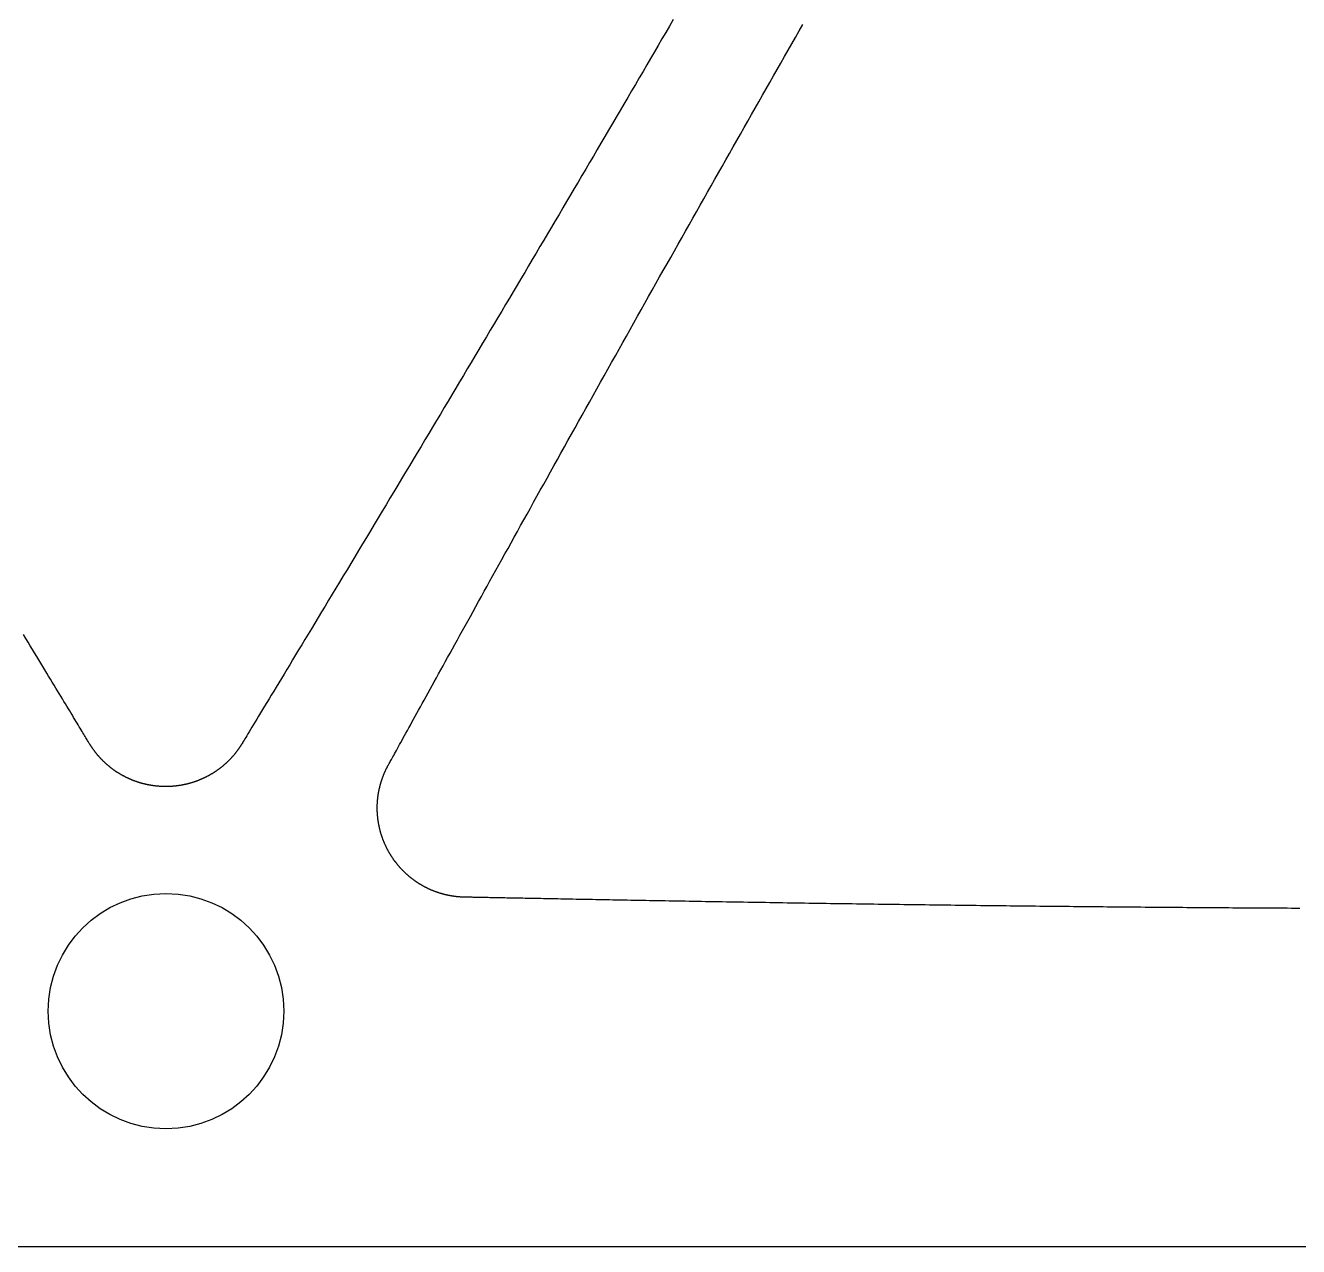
# Model space of a CAD drawing. Extents: x -3 to 136, y 0 to 121.
# Drawn here: x 64.88 to 81.09, y 0 to 15.56 of the extents above; entities that cross this region are included whole.
import ezdxf

# ---------------------------------------------------------------- set-up
doc = ezdxf.new("R2010")
doc.units = 0
doc.layers.get('0').update_dxf_attribs({"linetype": 'CONTINUOUS'})

msp = doc.modelspace()

# ---------------------------------------------------------------- linework, layer by layer
msp.add_lwpolyline([(69.26408, 119.9689, 0.57735027), (64.06792, 119.9689), (-2.59808, 4.5, 0.57735027), (0, 0), (133.332, 0, 0.57735027), (135.93008, 4.5)], format="xyb", close=True)
for points in [[(73.1289, 15.6363, 0), (73.0808, 15.5538, 0), (73.0327, 15.4712, 0), (72.9845, 15.3886, 0), (72.9362, 15.306, 0), (72.8879, 15.2233, 0), (72.8396, 15.1406, 0), (72.7912, 15.0578, 0), (72.7428, 14.975, 0), (72.6943, 14.8921, 0), (72.6458, 14.8092, 0), (72.5972, 14.7262, 0), (72.5485, 14.6432, 0), (72.4999, 14.5601, 0), (72.4511, 14.477, 0), (72.4023, 14.3938, 0), (72.3536, 14.3107, 0), (72.3049, 14.2277, 0), (72.2562, 14.1448, 0), (72.2075, 14.0619, 0), (72.1588, 13.9791, 0), (72.1102, 13.8964, 0), (72.0615, 13.8137, 0), (72.0129, 13.7311, 0), (71.9643, 13.6485, 0), (71.9157, 13.5659, 0), (71.8671, 13.4835, 0), (71.8185, 13.401, 0), (71.7699, 13.3186, 0), (71.7213, 13.2363, 0), (71.6727, 13.1539, 0), (71.6242, 13.0717, 0), (71.5756, 12.9894, 0), (71.527, 12.9072, 0), (71.4784, 12.825, 0), (71.4298, 12.7428, 0), (71.3813, 12.6607, 0), (71.3327, 12.5786, 0), (71.2841, 12.4965, 0), (71.2355, 12.4144, 0), (71.1868, 12.3324, 0), (71.1382, 12.2503, 0), (71.0896, 12.1683, 0), (71.0409, 12.0862, 0), (70.9922, 12.0042, 0), (70.9436, 11.9222, 0), (70.8949, 11.8402, 0), (70.8461, 11.7582, 0), (70.7974, 11.6762, 0), (70.7486, 11.5941, 0), (70.6998, 11.5121, 0), (70.651, 11.4301, 0), (70.6022, 11.348, 0), (70.5533, 11.266, 0), (70.5045, 11.1839, 0), (70.4555, 11.1018, 0), (70.4066, 11.0197, 0), (70.3576, 10.9375, 0), (70.3086, 10.8553, 0), (70.2596, 10.7732, 0), (70.2105, 10.6909, 0), (70.1614, 10.6087, 0), (70.1122, 10.5264, 0), (70.063, 10.444, 0), (70.0138, 10.3617, 0), (69.9645, 10.2793, 0), (69.9152, 10.1968, 0), (69.8658, 10.1143, 0), (69.8164, 10.0318, 0), (69.767, 9.94916, 0), (69.7175, 9.86651, 0), (69.6679, 9.7838, 0), (69.6183, 9.70104, 0), (69.5687, 9.61821, 0), (69.519, 9.53532, 0), (69.4692, 9.45237, 0), (69.4194, 9.36936, 0), (69.3695, 9.28627, 0), (69.3196, 9.20311, 0), (69.2696, 9.11988, 0), (69.2195, 9.03657, 0), (69.1694, 8.95319, 0), (69.1195, 8.87012, 0), (69.07, 8.78782, 0), (69.021, 8.70632, 0), (68.9724, 8.62565, 0), (68.9244, 8.54585, 0), (68.8769, 8.46695, 0), (68.8299, 8.38898, 0), (68.7836, 8.31199, 0), (68.7378, 8.23599, 0), (68.6926, 8.16103, 0), (68.6481, 8.08714, 0), (68.6042, 8.01435, 0), (68.561, 7.94269, 0), (68.5184, 7.87221, 0), (68.4766, 7.80293, 0), (68.4356, 7.73488, 0), (68.3953, 7.66811, 0), (68.3558, 7.60265, 0), (68.3171, 7.53852, 0), (68.2792, 7.47576, 0), (68.2421, 7.41441, 0), (68.2059, 7.35449, 0), (68.1706, 7.29605, 0), (68.1362, 7.23912, 0), (68.1028, 7.18373, 0), (68.0702, 7.12991, 0), (68.0387, 7.0777, 0), (68.0081, 7.02712, 0), (67.9786, 6.97823, 0), (67.95, 6.93104, 0), (67.9226, 6.8856, 0), (67.8962, 6.84193, 0), (67.8709, 6.80007, 0), (67.8467, 6.76005, 0), (67.8236, 6.72191, 0), (67.8017, 6.68568, 0), (67.781, 6.65139, 0), (67.7615, 6.61909, 0), (67.7432, 6.58879, 0), (67.7261, 6.56054, 0), (67.7103, 6.53437, 0), (67.6958, 6.51031, 0), (67.6825, 6.48839, 0), (67.6706, 6.46866, 0), (67.6601, 6.45114, 0), (67.6509, 6.43586, 0), (67.6431, 6.42287, 0), (67.6367, 6.41219, 0)], [(69.4998, 6.1384, 0), (69.5044, 6.14659, 0), (69.5097, 6.15613, 0), (69.5157, 6.16699, 0), (69.5224, 6.17916, 0), (69.5299, 6.19264, 0), (69.538, 6.20742, 0), (69.5469, 6.22347, 0), (69.5564, 6.2408, 0), (69.5667, 6.25939, 0), (69.5776, 6.27923, 0), (69.5892, 6.30031, 0), (69.6015, 6.32261, 0), (69.6145, 6.34613, 0), (69.6281, 6.37085, 0), (69.6424, 6.39677, 0), (69.6573, 6.42387, 0), (69.6728, 6.45214, 0), (69.689, 6.48157, 0), (69.7059, 6.51216, 0), (69.7233, 6.54388, 0), (69.7414, 6.57672, 0), (69.7601, 6.61068, 0), (69.7794, 6.64575, 0), (69.7993, 6.68191, 0), (69.8198, 6.71915, 0), (69.8409, 6.75747, 0), (69.8626, 6.79684, 0), (69.8849, 6.83727, 0), (69.9077, 6.87873, 0), (69.9311, 6.92122, 0), (69.9551, 6.96472, 0), (69.9796, 7.00923, 0), (70.0047, 7.05474, 0), (70.0303, 7.10122, 0), (70.0564, 7.14868, 0), (70.0831, 7.1971, 0), (70.1103, 7.24646, 0), (70.1381, 7.29677, 0), (70.1663, 7.348, 0), (70.1951, 7.40015, 0), (70.2244, 7.4532, 0), (70.2541, 7.50714, 0), (70.2844, 7.56197, 0), (70.3151, 7.61767, 0), (70.3464, 7.67423, 0), (70.3781, 7.73164, 0), (70.4102, 7.78988, 0), (70.4429, 7.84896, 0), (70.476, 7.90884, 0), (70.5095, 7.96954, 0), (70.5435, 8.03102, 0), (70.5779, 8.09329, 0), (70.6128, 8.15633, 0), (70.6481, 8.22013, 0), (70.6838, 8.28468, 0), (70.7199, 8.34997, 0), (70.7565, 8.41598, 0), (70.7934, 8.48271, 0), (70.8307, 8.55015, 0), (70.8685, 8.61828, 0), (70.9066, 8.68709, 0), (70.9451, 8.75657, 0), (70.984, 8.82671, 0), (71.0232, 8.8975, 0), (71.0629, 8.96893, 0), (71.1028, 9.04098, 0), (71.1432, 9.11365, 0), (71.1838, 9.18693, 0), (71.2248, 9.26079, 0), (71.2662, 9.33524, 0), (71.3079, 9.41027, 0), (71.3499, 9.48585, 0), (71.3922, 9.56198, 0), (71.4348, 9.63865, 0), (71.4778, 9.71584, 0), (71.521, 9.79355, 0), (71.5645, 9.87177, 0), (71.6083, 9.95047, 0), (71.6524, 10.0297, 0), (71.6968, 10.1093, 0), (71.7415, 10.1894, 0), (71.7864, 10.27, 0), (71.8315, 10.351, 0), (71.877, 10.4325, 0), (71.9226, 10.5143, 0), (71.9686, 10.5966, 0), (72.0147, 10.6792, 0), (72.0611, 10.7622, 0), (72.1077, 10.8456, 0), (72.1545, 10.9294, 0), (72.2015, 11.0135, 0), (72.2488, 11.0979, 0), (72.296, 11.1823, 0), (72.3432, 11.2666, 0), (72.3904, 11.3509, 0), (72.4375, 11.435, 0), (72.4847, 11.5191, 0), (72.5318, 11.6031, 0), (72.5788, 11.6871, 0), (72.6259, 11.7709, 0), (72.673, 11.8547, 0), (72.72, 11.9385, 0), (72.767, 12.0221, 0), (72.814, 12.1057, 0), (72.8609, 12.1893, 0), (72.9079, 12.2728, 0), (72.9548, 12.3562, 0), (73.0017, 12.4395, 0), (73.0486, 12.5228, 0), (73.0955, 12.606, 0), (73.1424, 12.6892, 0), (73.1893, 12.7723, 0), (73.2361, 12.8554, 0), (73.2829, 12.9384, 0), (73.3298, 13.0213, 0), (73.3766, 13.1042, 0), (73.4234, 13.1871, 0), (73.4702, 13.2699, 0), (73.517, 13.3526, 0), (73.5638, 13.4354, 0), (73.6106, 13.518, 0), (73.6573, 13.6006, 0), (73.7041, 13.6832, 0), (73.7509, 13.7657, 0), (73.7976, 13.8482, 0), (73.8444, 13.9307, 0), (73.8911, 14.0131, 0), (73.9379, 14.0955, 0), (73.9846, 14.1778, 0), (74.0314, 14.2601, 0), (74.0781, 14.3424, 0), (74.1249, 14.4247, 0), (74.1716, 14.5069, 0), (74.2184, 14.5891, 0), (74.2652, 14.6712, 0), (74.3119, 14.7533, 0), (74.3587, 14.8354, 0), (74.4055, 14.9175, 0), (74.4523, 14.9996, 0), (74.4991, 15.0816, 0), (74.5459, 15.1636, 0), (74.5927, 15.2456, 0), (74.6395, 15.3276, 0), (74.6863, 15.4095, 0), (74.7332, 15.4915, 0), (74.78, 15.5734, 0)], [(65.6894, 6.41219, 0), (65.6851, 6.41945, 0), (65.6801, 6.42772, 0), (65.6745, 6.43701, 0), (65.6683, 6.4473, 0), (65.6615, 6.4586, 0), (65.6541, 6.47088, 0), (65.6461, 6.48416, 0), (65.6375, 6.49841, 0), (65.6283, 6.51364, 0), (65.6185, 6.52983, 0), (65.6082, 6.54699, 0), (65.5972, 6.5651, 0), (65.5857, 6.58416, 0), (65.5736, 6.60416, 0), (65.5609, 6.62509, 0), (65.5477, 6.64696, 0), (65.5339, 6.66974, 0), (65.5196, 6.69344, 0), (65.5047, 6.71805, 0), (65.4893, 6.74357, 0), (65.4733, 6.76997, 0), (65.4568, 6.79727, 0), (65.4397, 6.82545, 0), (65.4222, 6.85451, 0), (65.404, 6.88443, 0), (65.3854, 6.91522, 0), (65.3663, 6.94687, 0), (65.3466, 6.97937, 0), (65.3265, 7.01271, 0), (65.3058, 7.04689, 0), (65.2846, 7.0819, 0), (65.263, 7.11773, 0), (65.2408, 7.15438, 0), (65.2182, 7.19185, 0), (65.195, 7.23011, 0), (65.1714, 7.26918, 0), (65.1473, 7.30904, 0), (65.1228, 7.34968, 0), (65.0977, 7.39111, 0), (65.0723, 7.4333, 0), (65.0463, 7.47626, 0), (65.0199, 7.51998, 0), (64.993, 7.56445, 0), (64.9658, 7.60967, 0), (64.938, 7.65563, 0), (64.9098, 7.70233, 0), (64.8812, 7.74975, 0), (64.8522, 7.79789, 0)], [(67.6367, 6.41219, 0), (67.634, 6.40769, 0), (67.6313, 6.40321, 0), (67.6285, 6.39874, 0), (67.6258, 6.39428, 0), (67.623, 6.38984, 0), (67.6202, 6.38541, 0), (67.6174, 6.38099, 0), (67.6145, 6.37659, 0), (67.6116, 6.3722, 0), (67.6088, 6.36782, 0), (67.6059, 6.36346, 0), (67.6029, 6.35911, 0), (67.6, 6.35478, 0), (67.597, 6.35046, 0), (67.594, 6.34616, 0), (67.591, 6.34187, 0), (67.588, 6.33759, 0), (67.585, 6.33333, 0), (67.5819, 6.32908, 0), (67.5788, 6.32485, 0), (67.5757, 6.32063, 0), (67.5726, 6.31642, 0), (67.5694, 6.31223, 0), (67.5663, 6.30806, 0), (67.5631, 6.3039, 0), (67.5599, 6.29975, 0), (67.5567, 6.29562, 0), (67.5534, 6.29151, 0), (67.5502, 6.28741, 0), (67.5469, 6.28332, 0), (67.5436, 6.27925, 0), (67.5403, 6.2752, 0), (67.537, 6.27116, 0), (67.5336, 6.26714, 0), (67.5302, 6.26313, 0), (67.5268, 6.25914, 0), (67.5234, 6.25516, 0), (67.52, 6.2512, 0), (67.5166, 6.24725, 0), (67.5131, 6.24332, 0), (67.5096, 6.23941, 0), (67.5061, 6.23551, 0), (67.5026, 6.23163, 0), (67.499, 6.22776, 0), (67.4955, 6.22391, 0), (67.4919, 6.22008, 0), (67.4883, 6.21626, 0), (67.4847, 6.21246, 0), (67.4811, 6.20868, 0), (67.4774, 6.20491, 0), (67.4738, 6.20116, 0), (67.4701, 6.19743, 0), (67.4664, 6.19371, 0), (67.4627, 6.19001, 0), (67.4589, 6.18632, 0), (67.4552, 6.18265, 0), (67.4514, 6.17901, 0), (67.4476, 6.17538, 0), (67.4438, 6.17176, 0), (67.44, 6.16817, 0), (67.4362, 6.16459, 0), (67.4323, 6.16103, 0), (67.4284, 6.15749, 0), (67.4246, 6.15397, 0), (67.4207, 6.15047, 0), (67.4168, 6.14698, 0), (67.4128, 6.14352, 0), (67.4089, 6.14007, 0), (67.4049, 6.13664, 0), (67.4009, 6.13323, 0), (67.3969, 6.12984, 0), (67.3929, 6.12647, 0), (67.3889, 6.12311, 0), (67.3849, 6.11978, 0), (67.3808, 6.11646, 0), (67.3767, 6.11316, 0), (67.3727, 6.10988, 0), (67.3686, 6.10662, 0), (67.3644, 6.10338, 0), (67.3603, 6.10016, 0), (67.3562, 6.09696, 0), (67.352, 6.09377, 0), (67.3478, 6.09061, 0), (67.3437, 6.08747, 0), (67.3395, 6.08434, 0), (67.3352, 6.08123, 0), (67.331, 6.07815, 0), (67.3268, 6.07508, 0), (67.3225, 6.07203, 0), (67.3182, 6.06901, 0), (67.3139, 6.066, 0), (67.3096, 6.06301, 0), (67.3053, 6.06004, 0), (67.301, 6.05709, 0), (67.2966, 6.05416, 0), (67.2923, 6.05126, 0), (67.2879, 6.04837, 0), (67.2835, 6.0455, 0), (67.2791, 6.04265, 0), (67.2747, 6.03982, 0), (67.2703, 6.03701, 0), (67.2658, 6.03422, 0), (67.2614, 6.03145, 0), (67.2569, 6.02871, 0), (67.2524, 6.02598, 0), (67.248, 6.02327, 0), (67.2434, 6.02059, 0), (67.2389, 6.01792, 0), (67.2344, 6.01527, 0), (67.2299, 6.01265, 0), (67.2253, 6.01005, 0), (67.2207, 6.00747, 0), (67.2162, 6.00491, 0), (67.2116, 6.00237, 0), (67.207, 5.99985, 0), (67.2024, 5.99736, 0), (67.1977, 5.99488, 0), (67.1931, 5.99243, 0), (67.1885, 5.99, 0), (67.1838, 5.9876, 0), (67.1792, 5.98521, 0), (67.1745, 5.98285, 0), (67.1698, 5.9805, 0), (67.1651, 5.97818, 0), (67.1604, 5.97589, 0), (67.1557, 5.97361, 0), (67.151, 5.97136, 0), (67.1462, 5.96913, 0), (67.1415, 5.96692, 0), (67.1367, 5.96473, 0), (67.132, 5.96256, 0), (67.1272, 5.96042, 0), (67.1224, 5.9583, 0), (67.1177, 5.9562, 0), (67.1129, 5.95412, 0), (67.108, 5.95207, 0), (67.1032, 5.95004, 0), (67.0984, 5.94803, 0), (67.0936, 5.94604, 0), (67.0887, 5.94407, 0), (67.0839, 5.94213, 0), (67.079, 5.94021, 0), (67.0742, 5.93831, 0), (67.0693, 5.93644, 0), (67.0644, 5.93458, 0), (67.0595, 5.93275, 0), (67.0546, 5.93095, 0), (67.0497, 5.92916, 0), (67.0448, 5.9274, 0), (67.0398, 5.92566, 0), (67.0349, 5.92394, 0), (67.03, 5.92225, 0), (67.025, 5.92058, 0), (67.0201, 5.91893, 0), (67.0151, 5.9173, 0), (67.0101, 5.9157, 0), (67.0051, 5.91411, 0), (67.0002, 5.91256, 0), (66.9952, 5.91102, 0), (66.9902, 5.90951, 0), (66.9852, 5.90802, 0), (66.9801, 5.90655, 0), (66.9751, 5.90511, 0), (66.9701, 5.90369, 0), (66.9651, 5.90229, 0), (66.96, 5.90092, 0), (66.955, 5.89957, 0), (66.9499, 5.89824, 0), (66.9448, 5.89693, 0), (66.9398, 5.89565, 0), (66.9347, 5.89439, 0), (66.9296, 5.89316, 0), (66.9245, 5.89194, 0), (66.9194, 5.89076, 0), (66.9143, 5.88959, 0), (66.9092, 5.88845, 0), (66.9041, 5.88733, 0), (66.899, 5.88623, 0), (66.8939, 5.88516, 0), (66.8888, 5.88411, 0), (66.8836, 5.88309, 0), (66.8785, 5.88208, 0), (66.8733, 5.88111, 0), (66.8682, 5.88015, 0), (66.863, 5.87922, 0), (66.8579, 5.87831, 0), (66.8527, 5.87743, 0), (66.8475, 5.87657, 0), (66.8424, 5.87573, 0), (66.8372, 5.87492, 0), (66.832, 5.87413, 0), (66.8268, 5.87336, 0), (66.8216, 5.87262, 0), (66.8164, 5.8719, 0), (66.8112, 5.8712, 0), (66.806, 5.87053, 0), (66.8008, 5.86989, 0), (66.7956, 5.86927, 0), (66.7904, 5.86867, 0), (66.7852, 5.86809, 0), (66.78, 5.86754, 0), (66.7748, 5.86702, 0), (66.7695, 5.86652, 0), (66.7643, 5.86604, 0), (66.7591, 5.86558, 0), (66.7539, 5.86516, 0), (66.7487, 5.86475, 0), (66.7434, 5.86437, 0), (66.7382, 5.86401, 0), (66.733, 5.86368, 0), (66.7278, 5.86337, 0), (66.7225, 5.86308, 0), (66.7173, 5.86282, 0), (66.7121, 5.86259, 0), (66.7069, 5.86237, 0), (66.7016, 5.86218, 0), (66.6964, 5.86202, 0), (66.6912, 5.86188, 0), (66.686, 5.86176, 0), (66.6807, 5.86167, 0), (66.6755, 5.8616, 0), (66.6703, 5.86155, 0), (66.6651, 5.86153, 0), (66.6598, 5.86153, 0), (66.6546, 5.86156, 0), (66.6494, 5.86161, 0), (66.6442, 5.86169, 0), (66.6389, 5.86178, 0), (66.6337, 5.86191, 0), (66.6285, 5.86205, 0), (66.6233, 5.86222, 0), (66.618, 5.86242, 0), (66.6128, 5.86264, 0), (66.6076, 5.86288, 0), (66.6024, 5.86315, 0), (66.5972, 5.86344, 0), (66.5919, 5.86375, 0), (66.5867, 5.86409, 0), (66.5815, 5.86445, 0), (66.5763, 5.86484, 0), (66.5711, 5.86525, 0), (66.5659, 5.86568, 0), (66.5607, 5.86614, 0), (66.5555, 5.86662, 0), (66.5503, 5.86712, 0), (66.5451, 5.86765, 0), (66.5399, 5.86821, 0), (66.5347, 5.86878, 0), (66.5295, 5.86938, 0), (66.5243, 5.87001, 0), (66.5191, 5.87066, 0), (66.514, 5.87133, 0), (66.5088, 5.87202, 0), (66.5036, 5.87274, 0), (66.4984, 5.87349, 0), (66.4932, 5.87426, 0), (66.4881, 5.87505, 0), (66.4829, 5.87586, 0), (66.4777, 5.8767, 0), (66.4726, 5.87756, 0), (66.4674, 5.87845, 0), (66.4623, 5.87936, 0), (66.4571, 5.8803, 0), (66.452, 5.88125, 0), (66.4468, 5.88224, 0), (66.4417, 5.88324, 0), (66.4366, 5.88427, 0), (66.4314, 5.88532, 0), (66.4263, 5.8864, 0), (66.4212, 5.8875, 0), (66.4161, 5.88862, 0), (66.411, 5.88977, 0), (66.4059, 5.89094, 0), (66.4007, 5.89214, 0), (66.3957, 5.89336, 0), (66.3906, 5.8946, 0), (66.3855, 5.89587, 0), (66.3804, 5.89716, 0), (66.3753, 5.89847, 0), (66.3702, 5.89981, 0), (66.3652, 5.90117, 0), (66.3601, 5.90256, 0), (66.355, 5.90396, 0), (66.35, 5.90539, 0), (66.345, 5.90684, 0), (66.3399, 5.90832, 0), (66.3349, 5.90982, 0), (66.3299, 5.91134, 0), (66.3249, 5.91288, 0), (66.3199, 5.91445, 0), (66.3149, 5.91604, 0), (66.3099, 5.91765, 0), (66.305, 5.91929, 0), (66.3, 5.92094, 0), (66.295, 5.92262, 0), (66.2901, 5.92433, 0), (66.2851, 5.92605, 0), (66.2802, 5.9278, 0), (66.2753, 5.92957, 0), (66.2704, 5.93136, 0), (66.2655, 5.93318, 0), (66.2606, 5.93501, 0), (66.2557, 5.93687, 0), (66.2508, 5.93876, 0), (66.2459, 5.94066, 0), (66.2411, 5.94259, 0), (66.2362, 5.94453, 0), (66.2314, 5.94651, 0), (66.2266, 5.9485, 0), (66.2217, 5.95051, 0), (66.2169, 5.95255, 0), (66.2121, 5.95461, 0), (66.2073, 5.95669, 0), (66.2026, 5.95879, 0), (66.1978, 5.96092, 0), (66.193, 5.96306, 0), (66.1883, 5.96523, 0), (66.1835, 5.96742, 0), (66.1788, 5.96963, 0), (66.1741, 5.97187, 0), (66.1694, 5.97412, 0), (66.1647, 5.9764, 0), (66.16, 5.9787, 0), (66.1553, 5.98102, 0), (66.1506, 5.98336, 0), (66.146, 5.98572, 0), (66.1413, 5.98811, 0), (66.1367, 5.99051, 0), (66.132, 5.99294, 0), (66.1274, 5.99539, 0), (66.1228, 5.99786, 0), (66.1182, 6.00035, 0), (66.1136, 6.00286, 0), (66.1091, 6.00539, 0), (66.1045, 6.00795, 0), (66.1, 6.01053, 0), (66.0954, 6.01312, 0), (66.0909, 6.01574, 0), (66.0864, 6.01838, 0), (66.0819, 6.02104, 0), (66.0774, 6.02372, 0), (66.0729, 6.02642, 0), (66.0685, 6.02915, 0), (66.064, 6.03189, 0), (66.0596, 6.03466, 0), (66.0551, 6.03744, 0), (66.0507, 6.04025, 0), (66.0463, 6.04307, 0), (66.0419, 6.04592, 0), (66.0376, 6.04879, 0), (66.0332, 6.05168, 0), (66.0288, 6.05459, 0), (66.0245, 6.05752, 0), (66.0202, 6.06047, 0), (66.0159, 6.06344, 0), (66.0116, 6.06643, 0), (66.0073, 6.06945, 0), (66.003, 6.07248, 0), (65.9987, 6.07553, 0), (65.9945, 6.0786, 0), (65.9902, 6.0817, 0), (65.986, 6.08481, 0), (65.9818, 6.08794, 0), (65.9776, 6.0911, 0), (65.9734, 6.09427, 0), (65.9693, 6.09746, 0), (65.9651, 6.10067, 0), (65.961, 6.1039, 0), (65.9569, 6.10714, 0), (65.9528, 6.11041, 0), (65.9487, 6.11369, 0), (65.9446, 6.11699, 0), (65.9406, 6.12031, 0), (65.9365, 6.12365, 0), (65.9325, 6.12701, 0), (65.9285, 6.13038, 0), (65.9245, 6.13377, 0), (65.9206, 6.13718, 0), (65.9166, 6.14061, 0), (65.9127, 6.14406, 0), (65.9088, 6.14752, 0), (65.9048, 6.151, 0), (65.901, 6.1545, 0), (65.8971, 6.15801, 0), (65.8932, 6.16155, 0), (65.8894, 6.1651, 0), (65.8856, 6.16867, 0), (65.8818, 6.17225, 0), (65.878, 6.17586, 0), (65.8742, 6.17948, 0), (65.8705, 6.18311, 0), (65.8667, 6.18677, 0), (65.863, 6.19044, 0), (65.8593, 6.19413, 0), (65.8556, 6.19783, 0), (65.852, 6.20155, 0), (65.8483, 6.20529, 0), (65.8447, 6.20905, 0), (65.8411, 6.21282, 0), (65.8375, 6.21661, 0), (65.8339, 6.22041, 0), (65.8303, 6.22423, 0), (65.8268, 6.22807, 0), (65.8233, 6.23192, 0), (65.8198, 6.23579, 0), (65.8163, 6.23968, 0), (65.8128, 6.24358, 0), (65.8093, 6.2475, 0), (65.8059, 6.25143, 0), (65.8025, 6.25538, 0), (65.7991, 6.25935, 0), (65.7957, 6.26333, 0), (65.7923, 6.26733, 0), (65.789, 6.27134, 0), (65.7857, 6.27537, 0), (65.7824, 6.27942, 0), (65.7791, 6.28348, 0), (65.7758, 6.28755, 0), (65.7726, 6.29165, 0), (65.7693, 6.29575, 0), (65.7661, 6.29987, 0), (65.7629, 6.30401, 0), (65.7598, 6.30816, 0), (65.7566, 6.31233, 0), (65.7535, 6.31651, 0), (65.7503, 6.32071, 0), (65.7472, 6.32492, 0), (65.7442, 6.32915, 0), (65.7411, 6.33339, 0), (65.7381, 6.33765, 0), (65.735, 6.34192, 0), (65.732, 6.3462, 0), (65.7291, 6.3505, 0), (65.7261, 6.35482, 0), (65.7232, 6.35915, 0), (65.7202, 6.36349, 0), (65.7173, 6.36785, 0), (65.7144, 6.37222, 0), (65.7116, 6.3766, 0), (65.7087, 6.381, 0), (65.7059, 6.38542, 0), (65.7031, 6.38985, 0), (65.7003, 6.39429, 0), (65.6976, 6.39874, 0), (65.6948, 6.40321, 0), (65.6921, 6.4077, 0), (65.6894, 6.41219, 0)], [(70.4735, 4.45199, 0), (70.4682, 4.45208, 0), (70.463, 4.45219, 0), (70.4577, 4.45233, 0), (70.4525, 4.4525, 0), (70.4472, 4.45269, 0), (70.442, 4.4529, 0), (70.4368, 4.45314, 0), (70.4315, 4.4534, 0), (70.4263, 4.45369, 0), (70.4211, 4.454, 0), (70.4158, 4.45434, 0), (70.4106, 4.4547, 0), (70.4054, 4.45508, 0), (70.4002, 4.45549, 0), (70.3949, 4.45592, 0), (70.3897, 4.45638, 0), (70.3845, 4.45686, 0), (70.3793, 4.45737, 0), (70.3741, 4.4579, 0), (70.3689, 4.45845, 0), (70.3637, 4.45903, 0), (70.3585, 4.45963, 0), (70.3533, 4.46026, 0), (70.3481, 4.46091, 0), (70.3429, 4.46159, 0), (70.3377, 4.46229, 0), (70.3325, 4.46301, 0), (70.3273, 4.46376, 0), (70.3221, 4.46453, 0), (70.3169, 4.46533, 0), (70.3118, 4.46615, 0), (70.3066, 4.46699, 0), (70.3014, 4.46786, 0), (70.2963, 4.46875, 0), (70.2911, 4.46967, 0), (70.286, 4.47061, 0), (70.2808, 4.47157, 0), (70.2757, 4.47256, 0), (70.2705, 4.47357, 0), (70.2654, 4.47461, 0), (70.2603, 4.47567, 0), (70.2551, 4.47675, 0), (70.25, 4.47786, 0), (70.2449, 4.47899, 0), (70.2398, 4.48015, 0), (70.2347, 4.48133, 0), (70.2296, 4.48253, 0), (70.2245, 4.48376, 0), (70.2194, 4.48501, 0), (70.2143, 4.48628, 0), (70.2092, 4.48758, 0), (70.2041, 4.4889, 0), (70.1991, 4.49025, 0), (70.194, 4.49162, 0), (70.189, 4.49301, 0), (70.1839, 4.49443, 0), (70.1789, 4.49587, 0), (70.1738, 4.49733, 0), (70.1688, 4.49882, 0), (70.1638, 4.50033, 0), (70.1588, 4.50186, 0), (70.1537, 4.50342, 0), (70.1487, 4.50499, 0), (70.1438, 4.5066, 0), (70.1388, 4.50822, 0), (70.1338, 4.50987, 0), (70.1288, 4.51154, 0), (70.1239, 4.51323, 0), (70.1189, 4.51495, 0), (70.114, 4.51669, 0), (70.109, 4.51845, 0), (70.1041, 4.52024, 0), (70.0992, 4.52204, 0), (70.0943, 4.52387, 0), (70.0894, 4.52573, 0), (70.0845, 4.5276, 0), (70.0796, 4.5295, 0), (70.0748, 4.53142, 0), (70.0699, 4.53336, 0), (70.065, 4.53533, 0), (70.0602, 4.53732, 0), (70.0554, 4.53933, 0), (70.0505, 4.54136, 0), (70.0457, 4.54341, 0), (70.0409, 4.54549, 0), (70.0361, 4.54759, 0), (70.0313, 4.54971, 0), (70.0265, 4.55185, 0), (70.0218, 4.55402, 0), (70.017, 4.55621, 0), (70.0123, 4.55842, 0), (70.0075, 4.56065, 0), (70.0028, 4.56291, 0), (69.9981, 4.56518, 0), (69.9934, 4.56748, 0), (69.9887, 4.5698, 0), (69.984, 4.57214, 0), (69.9793, 4.57451, 0), (69.9746, 4.57689, 0), (69.97, 4.5793, 0), (69.9653, 4.58173, 0), (69.9607, 4.58418, 0), (69.9561, 4.58665, 0), (69.9515, 4.58914, 0), (69.9469, 4.59166, 0), (69.9423, 4.5942, 0), (69.9377, 4.59676, 0), (69.9331, 4.59934, 0), (69.9286, 4.60194, 0), (69.924, 4.60456, 0), (69.9195, 4.6072, 0), (69.915, 4.60987, 0), (69.9105, 4.61255, 0), (69.906, 4.61526, 0), (69.9015, 4.61798, 0), (69.897, 4.62072, 0), (69.8926, 4.62349, 0), (69.8881, 4.62627, 0), (69.8837, 4.62908, 0), (69.8793, 4.6319, 0), (69.8749, 4.63475, 0), (69.8705, 4.63761, 0), (69.8661, 4.6405, 0), (69.8618, 4.6434, 0), (69.8575, 4.64632, 0), (69.8531, 4.64926, 0), (69.8488, 4.65223, 0), (69.8445, 4.65521, 0), (69.8402, 4.65821, 0), (69.836, 4.66123, 0), (69.8317, 4.66427, 0), (69.8275, 4.66733, 0), (69.8232, 4.67041, 0), (69.819, 4.67351, 0), (69.8148, 4.67662, 0), (69.8106, 4.67976, 0), (69.8065, 4.68291, 0), (69.8023, 4.68609, 0), (69.7982, 4.68928, 0), (69.7941, 4.69249, 0), (69.79, 4.69572, 0), (69.7859, 4.69897, 0), (69.7818, 4.70223, 0), (69.7777, 4.70552, 0), (69.7737, 4.70882, 0), (69.7696, 4.71215, 0), (69.7656, 4.71549, 0), (69.7616, 4.71885, 0), (69.7576, 4.72222, 0), (69.7537, 4.72562, 0), (69.7497, 4.72903, 0), (69.7458, 4.73247, 0), (69.7419, 4.73592, 0), (69.7379, 4.73938, 0), (69.7341, 4.74287, 0), (69.7302, 4.74637, 0), (69.7263, 4.7499, 0), (69.7225, 4.75343, 0), (69.7187, 4.75699, 0), (69.7148, 4.76057, 0), (69.7111, 4.76416, 0), (69.7073, 4.76777, 0), (69.7035, 4.7714, 0), (69.6998, 4.77504, 0), (69.696, 4.77871, 0), (69.6923, 4.78239, 0), (69.6886, 4.78608, 0), (69.685, 4.7898, 0), (69.6813, 4.79353, 0), (69.6776, 4.79728, 0), (69.674, 4.80104, 0), (69.6704, 4.80483, 0), (69.6668, 4.80862, 0), (69.6632, 4.81244, 0), (69.6597, 4.81627, 0), (69.6561, 4.82012, 0), (69.6526, 4.82399, 0), (69.6491, 4.82787, 0), (69.6456, 4.83177, 0), (69.6421, 4.83569, 0), (69.6387, 4.83962, 0), (69.6353, 4.84357, 0), (69.6318, 4.84754, 0), (69.6284, 4.85152, 0), (69.625, 4.85552, 0), (69.6217, 4.85954, 0), (69.6183, 4.86357, 0), (69.615, 4.86761, 0), (69.6117, 4.87168, 0), (69.6084, 4.87576, 0), (69.6051, 4.87985, 0), (69.6019, 4.88396, 0), (69.5986, 4.88809, 0), (69.5954, 4.89223, 0), (69.5922, 4.89639, 0), (69.589, 4.90056, 0), (69.5859, 4.90474, 0), (69.5827, 4.90894, 0), (69.5796, 4.91316, 0), (69.5765, 4.91738, 0), (69.5734, 4.92162, 0), (69.5703, 4.92587, 0), (69.5673, 4.93014, 0), (69.5643, 4.93442, 0), (69.5613, 4.93871, 0), (69.5583, 4.94302, 0), (69.5553, 4.94733, 0), (69.5524, 4.95166, 0), (69.5495, 4.95601, 0), (69.5466, 4.96037, 0), (69.5437, 4.96474, 0), (69.5408, 4.96912, 0), (69.538, 4.97351, 0), (69.5352, 4.97792, 0), (69.5324, 4.98234, 0), (69.5296, 4.98677, 0), (69.5268, 4.99121, 0), (69.5241, 4.99567, 0), (69.5214, 5.00014, 0), (69.5187, 5.00462, 0), (69.516, 5.00911, 0), (69.5134, 5.01362, 0), (69.5107, 5.01813, 0), (69.5081, 5.02266, 0), (69.5055, 5.0272, 0), (69.503, 5.03175, 0), (69.5004, 5.03631, 0), (69.4979, 5.04089, 0), (69.4954, 5.04547, 0), (69.4929, 5.05007, 0), (69.4904, 5.05468, 0), (69.488, 5.05929, 0), (69.4856, 5.06392, 0), (69.4832, 5.06856, 0), (69.4808, 5.07322, 0), (69.4784, 5.07788, 0), (69.4761, 5.08255, 0), (69.4738, 5.08724, 0), (69.4715, 5.09193, 0), (69.4692, 5.09664, 0), (69.467, 5.10135, 0), (69.4648, 5.10608, 0), (69.4625, 5.11081, 0), (69.4604, 5.11556, 0), (69.4582, 5.12032, 0), (69.4561, 5.12508, 0), (69.4539, 5.12986, 0), (69.4518, 5.13465, 0), (69.4498, 5.13944, 0), (69.4477, 5.14425, 0), (69.4457, 5.14906, 0), (69.4437, 5.15389, 0), (69.4417, 5.15872, 0), (69.4397, 5.16357, 0), (69.4378, 5.16842, 0), (69.4359, 5.17329, 0), (69.434, 5.17816, 0), (69.4321, 5.18304, 0), (69.4302, 5.18793, 0), (69.4284, 5.19283, 0), (69.4266, 5.19774, 0), (69.4248, 5.20266, 0), (69.423, 5.20758, 0), (69.4213, 5.21252, 0), (69.4196, 5.21746, 0), (69.4179, 5.22241, 0), (69.4162, 5.22737, 0), (69.4145, 5.23234, 0), (69.4129, 5.23732, 0), (69.4113, 5.24231, 0), (69.4097, 5.2473, 0), (69.4082, 5.2523, 0), (69.4066, 5.25731, 0), (69.4051, 5.26233, 0), (69.4036, 5.26736, 0), (69.4021, 5.27239, 0), (69.4007, 5.27743, 0), (69.3993, 5.28248, 0), (69.3979, 5.28754, 0), (69.3965, 5.2926, 0), (69.3951, 5.29767, 0), (69.3938, 5.30274, 0), (69.3925, 5.30782, 0), (69.3912, 5.3129, 0), (69.3899, 5.31799, 0), (69.3887, 5.32309, 0), (69.3875, 5.32818, 0), (69.3863, 5.33329, 0), (69.3851, 5.33839, 0), (69.384, 5.3435, 0), (69.3829, 5.34862, 0), (69.3818, 5.35374, 0), (69.3807, 5.35886, 0), (69.3797, 5.36399, 0), (69.3786, 5.36913, 0), (69.3776, 5.37426, 0), (69.3767, 5.3794, 0), (69.3757, 5.38455, 0), (69.3748, 5.38969, 0), (69.3739, 5.39485, 0), (69.373, 5.4, 0), (69.3721, 5.40516, 0), (69.3713, 5.41032, 0), (69.3705, 5.41549, 0), (69.3697, 5.42065, 0), (69.369, 5.42583, 0), (69.3682, 5.431, 0), (69.3675, 5.43618, 0), (69.3668, 5.44136, 0), (69.3661, 5.44654, 0), (69.3655, 5.45173, 0), (69.3649, 5.45692, 0), (69.3643, 5.46211, 0), (69.3637, 5.4673, 0), (69.3632, 5.4725, 0), (69.3627, 5.47769, 0), (69.3622, 5.48289, 0), (69.3617, 5.4881, 0), (69.3612, 5.4933, 0), (69.3608, 5.49851, 0), (69.3604, 5.50372, 0), (69.36, 5.50893, 0), (69.3597, 5.51414, 0), (69.3593, 5.51935, 0), (69.359, 5.52457, 0), (69.3587, 5.52978, 0), (69.3585, 5.535, 0), (69.3582, 5.54022, 0), (69.358, 5.54544, 0), (69.3578, 5.55066, 0), (69.3577, 5.55588, 0), (69.3575, 5.56111, 0), (69.3574, 5.56633, 0), (69.3573, 5.57156, 0), (69.3573, 5.57678, 0), (69.3572, 5.58201, 0), (69.3572, 5.58723, 0), (69.3572, 5.59246, 0), (69.3572, 5.59769, 0), (69.3573, 5.60292, 0), (69.3574, 5.60814, 0), (69.3575, 5.61337, 0), (69.3576, 5.6186, 0), (69.3578, 5.62383, 0), (69.3579, 5.62906, 0), (69.3581, 5.63428, 0), (69.3584, 5.63951, 0), (69.3586, 5.64474, 0), (69.3589, 5.64997, 0), (69.3592, 5.65519, 0), (69.3595, 5.66042, 0), (69.3598, 5.66564, 0), (69.3602, 5.67087, 0), (69.3606, 5.67609, 0), (69.361, 5.68131, 0), (69.3614, 5.68653, 0), (69.3619, 5.69175, 0), (69.3624, 5.69697, 0), (69.3629, 5.70219, 0), (69.3634, 5.7074, 0), (69.364, 5.71262, 0), (69.3646, 5.71783, 0), (69.3652, 5.72304, 0), (69.3658, 5.72825, 0), (69.3665, 5.73345, 0), (69.3672, 5.73865, 0), (69.3679, 5.74385, 0), (69.3686, 5.74904, 0), (69.3694, 5.75423, 0), (69.3701, 5.75941, 0), (69.3709, 5.76459, 0), (69.3718, 5.76976, 0), (69.3726, 5.77493, 0), (69.3735, 5.7801, 0), (69.3744, 5.78526, 0), (69.3753, 5.79041, 0), (69.3763, 5.79556, 0), (69.3772, 5.8007, 0), (69.3782, 5.80584, 0), (69.3792, 5.81097, 0), (69.3803, 5.8161, 0), (69.3813, 5.82122, 0), (69.3824, 5.82634, 0), (69.3835, 5.83145, 0), (69.3847, 5.83655, 0), (69.3858, 5.84165, 0), (69.387, 5.84675, 0), (69.3882, 5.85183, 0), (69.3894, 5.85692, 0), (69.3907, 5.86199, 0), (69.3919, 5.86706, 0), (69.3932, 5.87212, 0), (69.3946, 5.87718, 0), (69.3959, 5.88223, 0), (69.3973, 5.88727, 0), (69.3987, 5.8923, 0), (69.4001, 5.89733, 0), (69.4015, 5.90236, 0), (69.403, 5.90737, 0), (69.4044, 5.91238, 0), (69.406, 5.91738, 0), (69.4075, 5.92238, 0), (69.409, 5.92736, 0), (69.4106, 5.93234, 0), (69.4122, 5.93732, 0), (69.4138, 5.94228, 0), (69.4155, 5.94724, 0), (69.4171, 5.95219, 0), (69.4188, 5.95713, 0), (69.4205, 5.96207, 0), (69.4223, 5.96699, 0), (69.424, 5.97191, 0), (69.4258, 5.97682, 0), (69.4276, 5.98172, 0), (69.4295, 5.98662, 0), (69.4313, 5.9915, 0), (69.4332, 5.99638, 0), (69.4351, 6.00125, 0), (69.437, 6.00611, 0), (69.4389, 6.01096, 0), (69.4409, 6.0158, 0), (69.4429, 6.02064, 0), (69.4449, 6.02546, 0), (69.4469, 6.03028, 0), (69.449, 6.03509, 0), (69.451, 6.03989, 0), (69.4531, 6.04467, 0), (69.4553, 6.04945, 0), (69.4574, 6.05423, 0), (69.4596, 6.05899, 0), (69.4618, 6.06374, 0), (69.464, 6.06848, 0), (69.4662, 6.07321, 0), (69.4685, 6.07793, 0), (69.4707, 6.08265, 0), (69.473, 6.08735, 0), (69.4754, 6.09204, 0), (69.4777, 6.09672, 0), (69.4801, 6.1014, 0), (69.4825, 6.10606, 0), (69.4849, 6.11071, 0), (69.4873, 6.11535, 0), (69.4898, 6.11998, 0), (69.4922, 6.1246, 0), (69.4947, 6.12921, 0), (69.4973, 6.13381, 0), (69.4998, 6.1384, 0)], [(81.1083, 4.30941, 0), (81.0551, 4.30967, 0), (81.002, 4.30993, 0), (80.9488, 4.3102, 0), (80.8957, 4.31048, 0), (80.8425, 4.31076, 0), (80.7894, 4.31105, 0), (80.7362, 4.31134, 0), (80.6831, 4.31164, 0), (80.6299, 4.31194, 0), (80.5767, 4.31225, 0), (80.5235, 4.31256, 0), (80.4703, 4.31288, 0), (80.4172, 4.3132, 0), (80.364, 4.31353, 0), (80.3108, 4.31386, 0), (80.2575, 4.3142, 0), (80.2043, 4.31454, 0), (80.1511, 4.31489, 0), (80.0979, 4.31525, 0), (80.0446, 4.3156, 0), (79.9914, 4.31597, 0), (79.9381, 4.31634, 0), (79.8849, 4.31671, 0), (79.8316, 4.31709, 0), (79.7783, 4.31748, 0), (79.725, 4.31787, 0), (79.6717, 4.31826, 0), (79.6184, 4.31866, 0), (79.5651, 4.31907, 0), (79.5118, 4.31948, 0), (79.4584, 4.31989, 0), (79.4051, 4.32032, 0), (79.3517, 4.32074, 0), (79.2984, 4.32117, 0), (79.245, 4.32161, 0), (79.1916, 4.32205, 0), (79.1382, 4.3225, 0), (79.0848, 4.32295, 0), (79.0313, 4.3234, 0), (78.9779, 4.32387, 0), (78.9244, 4.32433, 0), (78.8709, 4.3248, 0), (78.8175, 4.32528, 0), (78.764, 4.32576, 0), (78.7104, 4.32625, 0), (78.6569, 4.32674, 0), (78.6034, 4.32724, 0), (78.5498, 4.32774, 0), (78.4962, 4.32825, 0), (78.4426, 4.32876, 0), (78.389, 4.32928, 0), (78.3354, 4.3298, 0), (78.2818, 4.33033, 0), (78.2281, 4.33086, 0), (78.1744, 4.3314, 0), (78.1207, 4.33194, 0), (78.067, 4.33249, 0), (78.0133, 4.33304, 0), (77.9595, 4.3336, 0), (77.9058, 4.33417, 0), (77.852, 4.33473, 0), (77.7982, 4.33531, 0), (77.7444, 4.33589, 0), (77.6905, 4.33647, 0), (77.6367, 4.33706, 0), (77.5828, 4.33765, 0), (77.5289, 4.33825, 0), (77.4749, 4.33885, 0), (77.421, 4.33946, 0), (77.367, 4.34007, 0), (77.313, 4.34069, 0), (77.259, 4.34132, 0), (77.205, 4.34194, 0), (77.1509, 4.34258, 0), (77.0969, 4.34322, 0), (77.0428, 4.34386, 0), (76.9886, 4.34451, 0), (76.9345, 4.34516, 0), (76.8803, 4.34582, 0), (76.8261, 4.34648, 0), (76.7719, 4.34715, 0), (76.7177, 4.34783, 0), (76.6634, 4.34851, 0), (76.6091, 4.34919, 0), (76.5548, 4.34988, 0), (76.5004, 4.35057, 0), (76.446, 4.35127, 0), (76.3916, 4.35197, 0), (76.3372, 4.35268, 0), (76.2828, 4.35339, 0), (76.2283, 4.35411, 0), (76.1738, 4.35484, 0), (76.1192, 4.35556, 0), (76.0647, 4.3563, 0), (76.0101, 4.35704, 0), (75.9555, 4.35778, 0), (75.9008, 4.35853, 0), (75.8461, 4.35928, 0), (75.7914, 4.36004, 0), (75.7367, 4.3608, 0), (75.6819, 4.36157, 0), (75.6271, 4.36234, 0), (75.5723, 4.36312, 0), (75.5174, 4.3639, 0), (75.4625, 4.36469, 0), (75.4076, 4.36548, 0), (75.3527, 4.36628, 0), (75.2977, 4.36708, 0), (75.2427, 4.36789, 0), (75.1876, 4.3687, 0), (75.1325, 4.36952, 0), (75.0774, 4.37034, 0), (75.0223, 4.37117, 0), (74.9671, 4.372, 0), (74.9119, 4.37283, 0), (74.8566, 4.37368, 0), (74.8013, 4.37452, 0), (74.746, 4.37537, 0), (74.6906, 4.37623, 0), (74.6353, 4.37709, 0), (74.5798, 4.37796, 0), (74.5244, 4.37883, 0), (74.4689, 4.3797, 0), (74.4133, 4.38058, 0), (74.3578, 4.38147, 0), (74.3022, 4.38236, 0), (74.2465, 4.38326, 0), (74.1908, 4.38416, 0), (74.1352, 4.38506, 0), (74.0798, 4.38596, 0), (74.0246, 4.38687, 0), (73.9696, 4.38777, 0), (73.9149, 4.38868, 0), (73.8604, 4.38958, 0), (73.8061, 4.39049, 0), (73.7521, 4.39139, 0), (73.6984, 4.3923, 0), (73.6449, 4.3932, 0), (73.5916, 4.39411, 0), (73.5386, 4.39501, 0), (73.4859, 4.39591, 0), (73.4335, 4.39681, 0), (73.3813, 4.39771, 0), (73.3294, 4.3986, 0), (73.2779, 4.3995, 0), (73.2266, 4.40039, 0), (73.1756, 4.40128, 0), (73.1249, 4.40217, 0), (73.0746, 4.40306, 0), (73.0245, 4.40394, 0), (72.9748, 4.40482, 0), (72.9254, 4.4057, 0), (72.8763, 4.40657, 0), (72.8276, 4.40744, 0), (72.7792, 4.40831, 0), (72.7312, 4.40918, 0), (72.6835, 4.41004, 0), (72.6361, 4.41089, 0), (72.5892, 4.41175, 0), (72.5425, 4.4126, 0), (72.4963, 4.41344, 0), (72.4505, 4.41428, 0), (72.405, 4.41511, 0), (72.3599, 4.41594, 0), (72.3152, 4.41677, 0), (72.2709, 4.41759, 0), (72.227, 4.4184, 0), (72.1835, 4.41921, 0), (72.1404, 4.42002, 0), (72.0978, 4.42081, 0), (72.0555, 4.4216, 0), (72.0137, 4.42239, 0), (71.9724, 4.42317, 0), (71.9314, 4.42394, 0), (71.8909, 4.4247, 0), (71.8509, 4.42546, 0), (71.8113, 4.42621, 0), (71.7721, 4.42696, 0), (71.7335, 4.42769, 0), (71.6953, 4.42842, 0), (71.6575, 4.42915, 0), (71.6203, 4.42986, 0), (71.5835, 4.43056, 0), (71.5472, 4.43126, 0), (71.5114, 4.43195, 0), (71.4762, 4.43263, 0), (71.4414, 4.4333, 0), (71.4071, 4.43397, 0), (71.3733, 4.43462, 0), (71.3401, 4.43527, 0), (71.3074, 4.4359, 0), (71.2752, 4.43653, 0), (71.2435, 4.43714, 0), (71.2124, 4.43775, 0), (71.1818, 4.43835, 0), (71.1518, 4.43893, 0), (71.1223, 4.43951, 0), (71.0934, 4.44008, 0), (71.0651, 4.44063, 0), (71.0373, 4.44117, 0), (71.0101, 4.44171, 0), (70.9835, 4.44223, 0), (70.9575, 4.44274, 0), (70.932, 4.44324, 0), (70.9072, 4.44373, 0), (70.8829, 4.4442, 0), (70.8593, 4.44467, 0), (70.8362, 4.44512, 0), (70.8138, 4.44556, 0), (70.792, 4.44598, 0), (70.7708, 4.4464, 0), (70.7503, 4.4468, 0), (70.7304, 4.44719, 0), (70.7111, 4.44756, 0), (70.6925, 4.44793, 0), (70.6745, 4.44828, 0), (70.6572, 4.44861, 0), (70.6405, 4.44893, 0), (70.6246, 4.44924, 0), (70.6092, 4.44953, 0), (70.5946, 4.44981, 0), (70.5806, 4.45008, 0), (70.5674, 4.45033, 0), (70.5548, 4.45056, 0), (70.5429, 4.45078, 0), (70.5317, 4.45099, 0), (70.5212, 4.45118, 0), (70.5114, 4.45135, 0), (70.5024, 4.45151, 0), (70.4941, 4.45165, 0), (70.4865, 4.45178, 0), (70.4796, 4.45189, 0), (70.4735, 4.45199, 0)]]:
    msp.add_polyline3d(points)
msp.add_circle((66.666, 3), 1.5)

doc.saveas('drawing.dxf')
